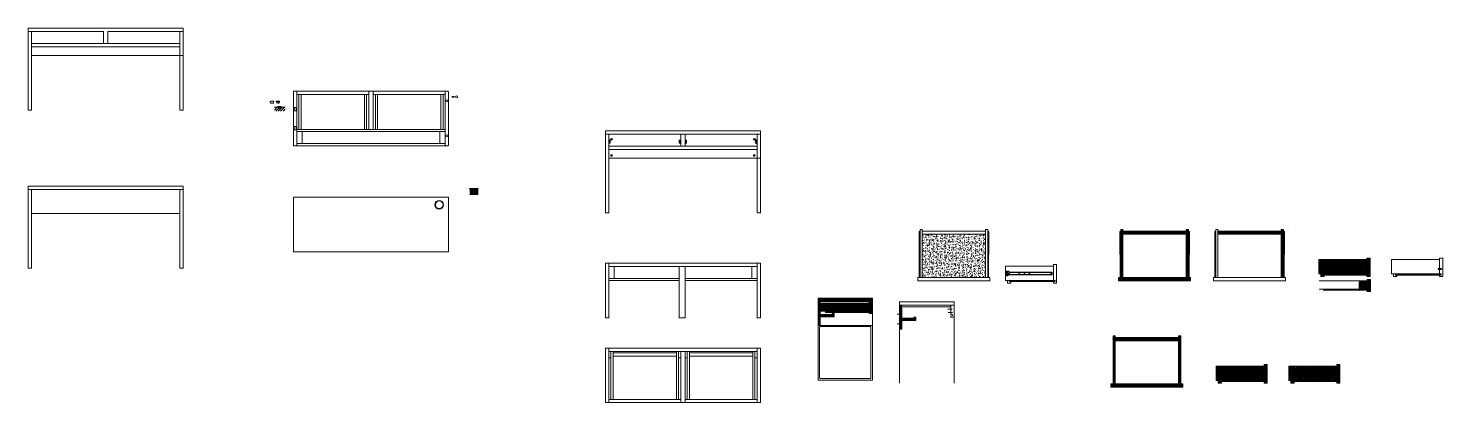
# Model space of a CAD drawing. Header units: millimetres. Extents: x -1085 to 10527, y 119 to 3003.
# Drawn here: x 9231 to 10527, y 2590 to 2933 of the extents above; entities that cross this region are included whole.
import ezdxf

# ---------------------------------------------------------------- set-up
doc = ezdxf.new("R2010")
doc.units = ezdxf.units.MM
doc.linetypes.add('CONTINUA', pattern=[0])
doc.linetypes.add('TRATTOPUNTO', pattern=[25.4, 12.7, -6.35, 0, -6.35])
for name, color, linetype, lineweight in [('A-FURN', 2, 'Continuous', 18), ('A-LINE-GRPH', 15, 'Continuous', 13), ('A-PRSP-1', 7, 'Continuous', 40), ('A-SECT A-MCUT', 4, 'Continuous', 35), ('linee', 250, 'Continuous', 15), ('LINEE DI SEZIONE', 4, 'Continuous', 15)]:
    doc.layers.add(name, color=color, linetype=linetype, lineweight=lineweight)
doc.layers.add('DETTAGLI', color=5, linetype='CONTINUA')
doc.layers.add('viti sottili', color=4, linetype='Continuous')
pattern_1 = [(45, (6996.5599, 1788.8201), (-0.6735192, 0.6735192), [])]
pattern_2 = [(225, (100.26525, 0), (0.67351921, -0.67351921), [])]
pattern_3 = [(45, (6902.4398, 1691.2963), (-0.6735192, 0.6735192), [])]

msp = doc.modelspace()

# ---------------------------------------------------------------- hatches: boundary and pattern name
at = {"layer": 'A-FURN'}
h = msp.add_hatch(dxfattribs=at)
h.set_pattern_fill('ANSI31', color=256, scale=0.5)
h.set_pattern_definition([(45, (6697.06, 1477.4374), (-1.122532, 1.122532), [])])
h.paths.add_polyline_path([(9459.9, 2860.9), (9456.4, 2860.9), (9456.4, 2857.2), (9466.2, 2857.2), (9466.2, 2860.9), (9462.1, 2860.9), (9462.1, 2859.7), (9462.1, 2859.4), (9461.6, 2859.4), (9461.6, 2860.9), (9460.4, 2860.9), (9460.4, 2859.7), (9460.4, 2859.4), (9459.9, 2859.4)])
at = {"layer": 'A-SECT A-MCUT', "transparency": 33554687}
h = msp.add_hatch(dxfattribs=at)
h.set_pattern_fill('ANSI31', color=256, scale=0.3)
h.paths.add_polyline_path([(10375.1, 2746.6), (10379.2, 2746.6), (10379.2, 2747.5), (10321.1, 2747.5), (10321.1, 2746), (10321.1, 2744.5), (10379.2, 2744.5), (10379.2, 2745.9), (10375.1, 2745.9)])
at = {"layer": 'LINEE DI SEZIONE', "transparency": 33554687}
h = msp.add_hatch(dxfattribs=at)
h.set_pattern_fill('ANSI31', color=256, scale=0.3)
h.set_pattern_definition(pattern_1)
h.paths.add_polyline_path([(10292.1, 2747.5), (10234.1, 2747.5), (10234.1, 2744.5), (10292.1, 2744.5)])
h.paths.add_polyline_path([(10234.1, 2747.5), (10234.1, 2749), (10232.1, 2749), (10232.1, 2746.2), (10234.1, 2746.3)])
h.paths.add_polyline_path([(10234.1, 2746.3), (10232.1, 2746.2), (10232.1, 2705), (10234.1, 2705)])
h.paths.add_polyline_path([(10294.1, 2749), (10292.1, 2749), (10292.1, 2746.3), (10294.1, 2746.3)])
h.paths.add_polyline_path([(10294.1, 2746.3), (10292.1, 2746.3), (10292.1, 2744.5), (10292.1, 2705), (10294.1, 2705)])
h.paths.add_polyline_path([(10296.1, 2705), (10230.1, 2705), (10230.1, 2702), (10296.1, 2702)])
at = {"layer": 'LINEE DI SEZIONE'}
h = msp.add_hatch(dxfattribs=at)
h.set_pattern_fill('ANSI31', color=256, scale=0.3)
h.paths.add_polyline_path([(10379.2, 2746.6), (10381.2, 2746.7), (10381.2, 2749), (10379.2, 2749)])
h.paths.add_polyline_path([(10381.2, 2745.9), (10379.2, 2745.9), (10379.2, 2705), (10381.2, 2705)])
at = {"layer": 'LINEE DI SEZIONE', "transparency": 33554579}
h = msp.add_hatch(dxfattribs=at)
h.set_pattern_fill('AR-CONC', color=256, scale=0.027)
h.set_pattern_definition([(50, (6996.56, 1788.82), (4.918986, -0.4303553), [0.51435, -5.65785]), (355, (6996.56, 1788.82), (-0.951572, 5.158535), [0.41148, -4.526296]), (100.45144, (6996.97, 1788.784), (3.967414, 4.728179), [0.43713, -4.8084366]), (46.1842, (6996.56, 1790.1917), (7.319134, -1.135143), [0.771525, -8.486775]), (96.63556, (6997.17, 1790.097), (6.409912, 6.680505), [0.655696, -7.212661]), (351.18415, (6996.56, 1790.192), (6.409912, 6.680505), [0.617219, -6.789413]), (21, (6997.2457, 1789.8488), (4.0935886, -2.7611604), [0.51435, -5.65785]), (326, (6997.2457, 1789.849), (1.668655, 4.973075), [0.41148, -4.52628]), (71.45144, (6997.587, 1789.6187), (5.762243, 2.211915), [0.43713, -4.808428]), (37.5, (6996.5599, 1788.82), (0.0833923, 2.28298605), [0, -4.471416, 0, -4.59486, 0, -4.543425]), (7.5, (6996.56, 1788.82), (1.8041309, 2.7048755), [0, -2.619756, 0, -4.368546, 0, -1.731645]), (327.5, (6995.0306, 1788.82), (3.6609461, -0.1546761), [0, -1.7145, 0, -5.34924, 0, -7.09803]), (317.5, (6994.3448, 1788.82), (3.999488, 0.6865153), [0, -2.22885, 0, -3.552444, 0, -5.04063])])
h.paths.add_polyline_path([(10050.1, 2744.5), (10050.1, 2705), (10108.2, 2705), (10108.2, 2744.5)])
at = {"layer": 'LINEE DI SEZIONE', "transparency": 33554687}
h = msp.add_hatch(dxfattribs=at)
h.set_pattern_fill('ANSI31', color=256, scale=0.3)
h.set_pattern_definition(pattern_1)
h.paths.add_polyline_path([(10457.5, 2721.3), (10413.5, 2721.3), (10413.5, 2708.2), (10457.5, 2708.2)])
h.paths.add_polyline_path([(10460.5, 2722.7), (10457.5, 2722.7), (10457.5, 2708.2), (10459, 2708.2), (10459, 2707.2), (10457.5, 2707.2), (10457.5, 2705.7), (10460.5, 2705.7)])
h.paths.add_polyline_path([(10418.5, 2707.2), (10417.4, 2707.2), (10417.4, 2708.2), (10415.5, 2708.2), (10415.5, 2705.7), (10418.5, 2705.7)])
h = msp.add_hatch(dxfattribs=at)
h.set_pattern_fill('ANSI31', color=256, scale=0.1, angle=90)
h.set_pattern_definition([(135, (6996.5599, 1788.82005), (-0.224506403, -0.224506403), [])])
h.paths.add_polyline_path([(10459, 2708.2), (10457.5, 2708.2), (10417.4, 2708.2), (10417.4, 2707.2), (10459, 2707.2)])
at = {"layer": 'LINEE DI SEZIONE'}
h = msp.add_hatch(dxfattribs=at)
h.set_pattern_fill('ANSI31', color=256, scale=0.3)
h.set_pattern_definition([(45, (47.316, 0), (-0.67351921, 0.67351921), [])])
h.paths.add_polyline_path([(10457.9, 2699.1), (10459.1, 2699.1), (10459.1, 2700), (10457.9, 2700), (10457.9, 2703.2), (10460.9, 2703.2), (10460.9, 2692.2), (10457.9, 2692.2), (10457.9, 2693.3), (10459.4, 2693.3), (10459.4, 2694.3), (10457.9, 2694.3), (10457.9, 2695.8), (10459.4, 2695.8), (10459.4, 2696.8), (10457.9, 2696.8)])
h.paths.add_polyline_path([(10450.7, 2701.8), (10457.9, 2701.8), (10457.9, 2700), (10455.4, 2700, 2.989703), (10455.5, 2699.1), (10457.9, 2699.1), (10457.9, 2696.8), (10456.3, 2696.8), (10456.3, 2695.8), (10457.9, 2695.8), (10457.9, 2694.3), (10450.7, 2694.3)])
at = {"layer": 'LINEE DI SEZIONE', "transparency": 33554687}
h = msp.add_hatch(dxfattribs=at)
h.set_pattern_fill('ANSI31', color=256, scale=0.1, angle=90)
h.set_pattern_definition([(135, (7063.15134, 1788.82005), (-0.224506403, -0.224506403), [])])
h.paths.add_polyline_path([(10525.6, 2708.2), (10524.1, 2708.2), (10484, 2708.2), (10484, 2707.2), (10525.6, 2707.2)])
at = {"layer": 'LINEE DI SEZIONE'}
h = msp.add_hatch(dxfattribs=at)
h.set_pattern_fill('ANSI31', color=256, scale=0.3, angle=180)
h.set_pattern_definition([(225, (-44.3851, 0), (0.67351921, -0.67351921), [])])
h.paths.add_polyline_path([(9956.6, 2674), (9956.6, 2681.5), (10001.6, 2681.5), (10001.6, 2674)])
h.paths.add_polyline_path([(10004.6, 2671.9), (10001.6, 2671.9), (10001.6, 2673), (10003.1, 2673), (10003.1, 2674), (10001.6, 2674), (10001.6, 2682.9), (10004.6, 2682.9)])
h.paths.add_polyline_path([(9956.6, 2668.9), (9956.6, 2670.9), (9967.5, 2670.9), (9967.5, 2668.9)])
h.paths.add_polyline_path([(9956.6, 2660.9), (9954.6, 2660.9), (9954.6, 2682.9), (9956.6, 2682.9)])
h.paths.add_polyline_path([(10004.6, 2685.9), (10004.6, 2682.9), (9954.6, 2682.9), (9954.6, 2685.9)])
h = msp.add_hatch(dxfattribs=at)
h.set_pattern_fill('ANSI31', color=256, scale=0.1, angle=90)
h.set_pattern_definition([(135, (47.31604, 0), (-0.224506403, -0.224506403), [])])
h.paths.add_polyline_path([(10459.4, 2693.3), (10459.4, 2694.3), (10457.9, 2694.3), (10450.7, 2694.3), (10450.7, 2693.3)])
h = msp.add_hatch(dxfattribs=at)
h.set_pattern_fill('ANSI31', color=256, scale=0.1, angle=90)
h.set_pattern_definition([(135, (-44.38506, 0), (-0.224506403, -0.224506403), [])])
h.paths.add_polyline_path([(9961.4, 2674), (9961.4, 2673), (10003.1, 2673), (10003.1, 2674), (10001.6, 2674)])
h = msp.add_hatch(dxfattribs=at)
h.set_pattern_fill('ANSI31', color=256, scale=0.3)
h.set_pattern_definition([(45, (-44.3851, 0), (-0.67351921, 0.67351921), [])])
h.paths.add_polyline_path([(9969.5, 2671.9), (9967.5, 2671.9), (9967.5, 2668.9), (9969.5, 2668.9)])
h = msp.add_hatch(dxfattribs=at)
h.set_pattern_fill('ANSI31', color=256, scale=0.3, angle=180)
h.set_pattern_definition(pattern_2)
h.paths.add_polyline_path([(10031.4, 2679.6), (10029.4, 2679.6), (10029.4, 2657.6), (10031.4, 2657.6), (10031.4, 2666.1), (10029.8, 2666.1), (10029.8, 2667.1), (10031.4, 2667.1)])
h = msp.add_hatch(dxfattribs=at)
h.set_pattern_fill('ANSI31', color=256, scale=0.3, angle=180)
h.set_pattern_definition(pattern_2)
h.paths.add_polyline_path([(10044.3, 2668.6), (10042.3, 2668.6), (10042.3, 2667.1), (10043.8, 2667.1), (10043.8, 2666.1), (10042.3, 2666.1), (10042.3, 2665.6), (10044.3, 2665.6)])
h.paths.add_polyline_path([(10042.3, 2665.6), (10042.3, 2666.1), (10040.7, 2666.1), (10040.7, 2667.1), (10042.3, 2667.1), (10042.3, 2667.6), (10031.4, 2667.6), (10031.4, 2667.1), (10032.9, 2667.1), (10032.9, 2666.1), (10031.4, 2666.1), (10031.4, 2665.6)])
at = {"layer": 'LINEE DI SEZIONE', "transparency": 33554687}
h = msp.add_hatch(dxfattribs=at)
h.set_pattern_fill('ANSI31', color=256, scale=0.3)
h.set_pattern_definition(pattern_3)
h.paths.add_polyline_path([(10227, 2648.5), (10225.8, 2648.5), (10225, 2648.5), (10225, 2607.5), (10227, 2607.5)])
h.paths.add_polyline_path([(10285, 2647), (10285, 2648.5), (10283.3, 2648.5), (10283.3, 2649), (10285, 2649), (10285, 2650), (10227, 2650), (10227, 2649), (10228.8, 2649), (10228.8, 2648.5), (10227, 2648.5), (10227, 2647)])
h.paths.add_polyline_path([(10225, 2649), (10225.8, 2649), (10227, 2649), (10227, 2651.5), (10225, 2651.5)])
h.paths.add_polyline_path([(10285, 2649), (10286.3, 2649), (10287, 2649), (10287, 2651.5), (10285, 2651.5)])
h.paths.add_polyline_path([(10285, 2607.5), (10287, 2607.5), (10287, 2648.5), (10286.3, 2648.5), (10285, 2648.5)])
h.paths.add_polyline_path([(10289, 2604.5), (10289, 2607.5), (10223, 2607.5), (10223, 2604.5)])
h = msp.add_hatch(dxfattribs=at)
h.set_pattern_fill('ANSI31', color=256, scale=0.3)
h.set_pattern_definition(pattern_3)
h.paths.add_polyline_path([(10363.4, 2623.8), (10319.4, 2623.8), (10319.4, 2610.7), (10363.4, 2610.7)])
h.paths.add_polyline_path([(10366.4, 2625.2), (10363.4, 2625.2), (10363.4, 2610.7), (10364.9, 2610.7), (10364.9, 2609.7), (10363.4, 2609.7), (10363.4, 2608.2), (10366.4, 2608.2)])
h.paths.add_polyline_path([(10324.4, 2609.7), (10323.3, 2609.7), (10323.3, 2610.7), (10321.4, 2610.7), (10321.4, 2608.2), (10324.4, 2608.2)])
h = msp.add_hatch(dxfattribs=at)
h.set_pattern_fill('ANSI31', color=256, scale=0.3, angle=3)
h.set_pattern_definition([(48, (6902.4398, 1691.2963), (-0.70784545, 0.6373469), [])])
h.paths.add_polyline_path([(10430, 2623.8), (10386, 2623.8), (10386, 2610.7), (10430, 2610.7), (10430, 2614.8), (10429.1, 2614.8), (10429.1, 2614.8), (10429, 2614.9, -0.250765), (10429, 2615), (10429, 2615.5, -0.250765), (10429, 2615.6), (10429.1, 2615.6), (10430, 2615.6), (10430, 2619.6), (10427.9, 2619.6, -0.251886), (10427.3, 2619.3, -0.74706), (10427, 2620.6), (10427, 2620.6, 0.147415), (10426.9, 2619.8, 0.082305), (10427.2, 2619.7), (10427.2, 2620.3), (10427.4, 2620.3), (10427.4, 2620.2), (10427.8, 2620.2, 0.073312), (10427.7, 2620.6), (10427.7, 2620.6, -0.121943), (10427.9, 2620.3), (10430, 2620.3)])
h.paths.add_polyline_path([(10391, 2609.7), (10389.9, 2609.7), (10389.9, 2610.7), (10388, 2610.7), (10388, 2608.2), (10391, 2608.2)])
h.paths.add_polyline_path([(10433, 2625.2), (10430, 2625.2), (10430, 2620.2), (10431.1, 2620.2, -0.414214), (10431.2, 2620.1), (10431.2, 2619.8, -0.414214), (10431.1, 2619.8), (10430, 2619.8), (10430, 2619.6), (10430, 2615.6), (10431.8, 2615.6), (10432, 2615.6, -0.250765), (10432, 2615.5), (10432, 2615, -0.250765), (10432, 2614.9), (10431.8, 2614.8), (10430, 2614.8), (10430, 2610.7), (10431.5, 2610.7), (10431.5, 2609.7), (10430, 2609.7), (10430, 2608.2), (10433, 2608.2)])
h = msp.add_hatch(dxfattribs=at)
h.set_pattern_fill('ANSI31', color=256, scale=0.1, angle=90)
h.set_pattern_definition([(135, (6902.4398, 1691.2963), (-0.224506403, -0.224506403), [])])
h.paths.add_polyline_path([(10323.3, 2610.7), (10323.3, 2609.7), (10364.9, 2609.7), (10364.9, 2610.7), (10363.4, 2610.7)])
h = msp.add_hatch(dxfattribs=at)
h.set_pattern_fill('ANSI31', color=256, scale=0.1, angle=90)
h.set_pattern_definition([(135, (6969.03124, 1691.2963), (-0.224506403, -0.224506403), [])])
h.paths.add_polyline_path([(10364.9, 2609.7), (10364.9, 2610.7), (10363.4, 2610.7), (10323.3, 2610.7), (10323.3, 2609.7)])

# ---------------------------------------------------------------- linework, layer by layer
at = {"layer": 'A-FURN'}
for p, q in [((9230.8, 2858.2), (9230.8, 2933.2)), ((9230.8, 2933.2), (9372.8, 2933.2)), ((9230.8, 2930.2), (9299.8, 2930.2)), ((9233.8, 2913.2), (9233.8, 2930.2)), ((9299.8, 2930.2), (9299.8, 2919.2)), ((9303.8, 2930.2), (9372.8, 2930.2)), ((9303.8, 2930.2), (9303.8, 2919.2)), ((9369.8, 2913.2), (9369.8, 2930.2)), ((9372.8, 2933.2), (9372.8, 2858.2)), ((9233.8, 2919.2), (9369.8, 2919.2)), ((9233.8, 2916.2), (9369.8, 2916.2)), ((9233.8, 2913.2), (9233.8, 2858.2)), ((9233.8, 2908.2), (9369.8, 2908.2)), ((9369.8, 2913.2), (9369.8, 2858.2)), ((9369.8, 2908.2), (9372.8, 2908.2)), ((9458.5, 2864.7), (9458.5, 2865.8)), ((9459, 2864.7), (9459, 2865.8)), ((9460.1, 2865.8), (9460.1, 2864.7)), ((9460.6, 2864.7), (9460.6, 2865.8)), ((9473.9, 2875.6), (9613.4, 2875.6)), ((9473.9, 2825.6), (9473.9, 2875.6)), ((9476.9, 2875.6), (9476.9, 2825.6)), ((9476.9, 2872.6), (9542.9, 2872.6)), ((9478.9, 2872.6), (9478.9, 2840.6)), ((9480.9, 2840.6), (9480.9, 2872.6)), ((9538.9, 2840.6), (9538.9, 2872.6)), ((9540.9, 2872.6), (9540.9, 2840.6)), ((9542.9, 2840.6), (9542.9, 2875.6)), ((9546.9, 2840.6), (9546.9, 2875.6)), ((9546.9, 2872.6), (9612.9, 2872.6)), ((9548.9, 2872.6), (9548.9, 2840.6)), ((9550.9, 2840.6), (9550.9, 2872.6)), ((9608.9, 2840.6), (9608.9, 2872.6)), ((9610.9, 2872.6), (9610.9, 2840.6)), ((9612.9, 2875.1), (9612.9, 2826.1)), ((9613.4, 2875.6), (9615.4, 2875.6)), ((9615.9, 2875.1), (9615.9, 2826.1)), ((9230.8, 2858.2), (9233.8, 2858.2)), ((9369.8, 2858.2), (9372.8, 2858.2)), ((9456.4, 2860.9), (9459.9, 2860.9)), ((9458.6, 2864.6), (9458.9, 2864.6)), ((9459.9, 2860.9), (9459.9, 2859.4)), ((9459.9, 2859.7), (9459.9, 2860.9)), ((9459.9, 2859.4), (9460.4, 2859.4)), ((9460, 2859.6), (9460.3, 2859.6)), ((9460.2, 2864.6), (9460.5, 2864.6)), ((9460.4, 2860.9), (9461.6, 2860.9)), ((9460.4, 2859.4), (9460.4, 2860.9)), ((9460.4, 2859.7), (9460.4, 2860.9)), ((9461.6, 2860.9), (9461.6, 2859.4)), ((9461.6, 2860.9), (9461.6, 2859.7)), ((9461.6, 2859.4), (9462.1, 2859.4)), ((9461.7, 2859.6), (9462, 2859.6)), ((9462.1, 2860.9), (9466.2, 2860.9)), ((9462.1, 2859.4), (9462.1, 2860.9)), ((9462.1, 2859.7), (9462.1, 2860.9)), ((9612.9, 2840.6), (9476.9, 2840.6)), ((9759.8, 2764.2), (9759.8, 2839.2)), ((9759.8, 2839.2), (9901.8, 2839.2)), ((9901.8, 2839.2), (9901.8, 2764.2)), ((9476.9, 2838.6), (9612.9, 2838.6)), ((9476.9, 2827.6), (9612.9, 2827.6)), ((9481.9, 2827.6), (9481.9, 2838.6)), ((9607.9, 2838.6), (9481.9, 2838.6)), ((9607.9, 2827.6), (9607.9, 2838.6)), ((9759.8, 2836.2), (9901.8, 2836.2)), ((9762.8, 2836.2), (9762.8, 2764.2)), ((9762.8, 2831.1), (9763, 2831.1)), ((9763, 2827.8), (9762.8, 2827.8)), ((9763, 2827.8), (9763, 2831.1)), ((9763, 2827.9), (9763.3, 2827.9)), ((9763.3, 2827.8), (9763, 2827.8)), ((9763.3, 2827.9), (9763.3, 2827.8)), ((9828.6, 2827.9), (9828.3, 2827.9)), ((9828.3, 2827.9), (9828.3, 2827.7)), ((9828.3, 2827.7), (9828.6, 2827.7)), ((9828.6, 2827.7), (9828.6, 2831.1)), ((9828.8, 2831.1), (9828.6, 2831.1)), ((9828.6, 2827.7), (9828.8, 2827.7)), ((9828.8, 2825.3), (9828.8, 2836.2)), ((9832.8, 2836.2), (9832.8, 2825.3)), ((9832.8, 2831.1), (9833, 2831.1)), ((9833, 2827.7), (9832.8, 2827.7)), ((9833, 2827.7), (9833, 2831.1)), ((9833, 2827.9), (9833.3, 2827.9)), ((9833.3, 2827.7), (9833, 2827.7)), ((9833.3, 2827.9), (9833.3, 2827.7)), ((9898.6, 2827.9), (9898.3, 2827.9)), ((9898.3, 2827.9), (9898.3, 2827.8)), ((9898.3, 2827.8), (9898.6, 2827.8)), ((9898.6, 2827.8), (9898.6, 2831.1)), ((9898.8, 2831.1), (9898.6, 2831.1)), ((9898.6, 2827.8), (9898.8, 2827.8)), ((9898.8, 2811.2), (9898.8, 2836.2)), ((9613.4, 2825.6), (9473.9, 2825.6)), ((9613.4, 2825.6), (9615.4, 2825.6)), ((9898.8, 2825.3), (9762.8, 2825.3)), ((9898.8, 2822.2), (9762.8, 2822.2)), ((9762.8, 2814.2), (9898.8, 2814.2)), ((9898.8, 2814.2), (9901.8, 2814.2)), ((9898.8, 2811.2), (9898.8, 2764.2)), ((9230.8, 2713.6), (9230.8, 2788.6)), ((9230.8, 2788.6), (9372.8, 2788.6)), ((9372.8, 2788.6), (9372.8, 2713.6)), ((9230.8, 2785.6), (9372.8, 2785.6)), ((9233.8, 2785.6), (9233.8, 2767.6)), ((9369.8, 2785.6), (9369.8, 2767.6)), ((9473.9, 2778.4), (9615.9, 2778.4)), ((9473.9, 2728.4), (9473.9, 2778.4)), ((9615.9, 2778.4), (9615.9, 2728.4)), ((9643.2, 2786.4), (9635.2, 2786.4)), ((9635.2, 2786.1), (9635.2, 2786.4)), ((9635.2, 2786.1), (9635.7, 2786.1)), ((9635.7, 2786.1), (9642.7, 2786.1)), ((9635.7, 2785.4), (9642.7, 2785.4)), ((9635.7, 2784.6), (9642.7, 2784.6)), ((9635.7, 2783.8), (9642.7, 2783.8)), ((9635.7, 2783), (9642.7, 2783)), ((9635.7, 2782.2), (9642.7, 2782.2)), ((9635.7, 2781.4), (9642.7, 2781.4)), ((9642.7, 2786.1), (9643.2, 2786.1)), ((9643.2, 2786.1), (9643.2, 2786.4)), ((9233.8, 2713.6), (9233.8, 2767.6)), ((9233.8, 2763.6), (9369.8, 2763.6)), ((9369.8, 2713.6), (9369.8, 2767.6)), ((9759.8, 2764.2), (9762.8, 2764.2)), ((9898.8, 2764.2), (9901.8, 2764.2)), ((10048.1, 2705), (10048.1, 2749)), ((10048.1, 2749), (10050.1, 2749)), ((10050.1, 2749), (10050.1, 2705)), ((10108.2, 2749), (10108.2, 2705)), ((10108.2, 2749), (10110.2, 2749)), ((10110.2, 2705), (10110.2, 2749)), ((10232.1, 2705), (10232.1, 2749)), ((10232.1, 2749), (10234.1, 2749)), ((10234.1, 2749), (10234.1, 2705)), ((10292.1, 2749), (10292.1, 2705)), ((10292.1, 2749), (10294.1, 2749)), ((10294.1, 2705), (10294.1, 2749)), ((10319.1, 2705), (10319.1, 2749)), ((10319.1, 2749), (10321.1, 2749)), ((10321.1, 2749), (10321.1, 2746)), ((10379.2, 2749), (10379.2, 2746.6)), ((10379.2, 2749), (10381.2, 2749)), ((10381.2, 2705), (10381.2, 2749)), ((10047.4, 2705), (10047.2, 2747)), ((10047.2, 2747), (10048.1, 2747)), ((10050.1, 2747.5), (10108.2, 2747.5)), ((10050.1, 2744.5), (10108.2, 2744.5)), ((10111.1, 2747), (10110.2, 2747)), ((10110.9, 2705), (10111.1, 2747)), ((10231.4, 2705), (10231.2, 2747)), ((10231.2, 2747), (10232.1, 2747)), ((10234.1, 2747.5), (10292.1, 2747.5)), ((10234.1, 2744.5), (10292.1, 2744.5)), ((10295, 2747), (10294.1, 2747)), ((10294.9, 2705), (10295, 2747)), ((10318.4, 2705), (10318.2, 2747)), ((10318.2, 2747), (10319.1, 2747)), ((10321.1, 2747.5), (10379.2, 2747.5)), ((10321.1, 2746), (10321.1, 2705)), ((10321.1, 2744.5), (10379.2, 2744.5)), ((10381.2, 2746.7), (10375.1, 2746.6)), ((10375.1, 2746.6), (10375.1, 2745.9)), ((10381.2, 2745.9), (10375.1, 2745.9)), ((10379.2, 2745.9), (10379.2, 2705)), ((10382, 2747), (10381.2, 2747)), ((10381.9, 2705), (10382, 2747)), ((9615.9, 2728.4), (9473.9, 2728.4)), ((10457.5, 2708.2), (10457.5, 2722.7)), ((10460.5, 2722.7), (10457.5, 2722.7)), ((10460.5, 2705.7), (10460.5, 2722.7)), ((10524.1, 2713.2), (10524.1, 2722.7)), ((10527.1, 2722.7), (10524.1, 2722.7)), ((10527.1, 2705.7), (10527.1, 2722.7)), ((9230.8, 2713.6), (9233.8, 2713.6)), ((9372.8, 2713.6), (9369.8, 2713.6)), ((9759.8, 2718.1), (9901.8, 2718.1)), ((9759.8, 2668.1), (9759.8, 2718.1)), ((9762.8, 2718.1), (9762.8, 2668.1)), ((9762.8, 2715.1), (9898.8, 2715.1)), ((9767.8, 2704.1), (9767.8, 2715.1)), ((9827.4, 2715.1), (9827.4, 2668.1)), ((9832.8, 2715.1), (9832.8, 2668.1)), ((9893.8, 2704.1), (9893.8, 2715.1)), ((9898.8, 2718.1), (9898.8, 2668.1)), ((9901.8, 2718.1), (9901.8, 2668.1)), ((10170.3, 2715.4), (10126.3, 2715.4)), ((10126.3, 2715.4), (10126.3, 2702.3)), ((10127.3, 2706.9), (10127.3, 2710.3)), ((10127.6, 2710.6), (10129.1, 2710.6)), ((10129.2, 2710.6), (10129.1, 2710.6)), ((10130.5, 2709.6), (10129.3, 2710.5)), ((10129.4, 2710.5), (10130.5, 2709.7)), ((10168.5, 2709.7), (10130.7, 2709.7)), ((10168.5, 2709.5), (10130.7, 2709.5)), ((10168.6, 2709.6), (10168.5, 2709.7)), ((10169.2, 2707.4), (10169.2, 2709.7)), ((10170.3, 2702.3), (10170.3, 2716.8)), ((10173.3, 2716.8), (10170.3, 2716.8)), ((10173.3, 2699.8), (10173.3, 2716.8)), ((10457.5, 2721.3), (10413.5, 2721.3)), ((10413.5, 2721.3), (10413.5, 2708.2)), ((10524.1, 2721.3), (10480.1, 2721.3)), ((10480.1, 2721.3), (10480.1, 2708.2)), ((10523.2, 2713.2), (10523.2, 2712.4)), ((10523.3, 2713.1), (10525.9, 2713.1)), ((10523.3, 2713), (10525.9, 2713)), ((10523.3, 2712.9), (10525.9, 2712.9)), ((10523.3, 2712.8), (10525.9, 2712.8)), ((10523.3, 2712.7), (10525.9, 2712.7)), ((10523.3, 2712.6), (10525.9, 2712.6)), ((10523.3, 2712.5), (10525.9, 2712.5)), ((10524.1, 2708.2), (10524.1, 2712.4)), ((10525.9, 2712.4), (10525.9, 2713.2)), ((9762.8, 2704.1), (9827.4, 2704.1)), ((9762.8, 2702.1), (9827.4, 2702.1)), ((9832.8, 2704.1), (9898.8, 2704.1)), ((9832.8, 2702.1), (9898.8, 2702.1)), ((10046.2, 2705), (10112.2, 2705)), ((10046.2, 2705), (10046.2, 2702)), ((10046.2, 2702), (10112.2, 2702)), ((10112.2, 2705), (10112.2, 2702)), ((10170.3, 2702.3), (10126.3, 2702.3)), ((10127.6, 2706.6), (10128.4, 2706.6)), ((10128.3, 2699.8), (10128.3, 2702.3)), ((10128.3, 2699.8), (10131.3, 2699.8)), ((10129.3, 2707.4), (10128.6, 2706.7)), ((10128.6, 2706.7), (10129.3, 2707.3)), ((10168.4, 2707.6), (10129.5, 2707.6)), ((10129.5, 2707.4), (10168.5, 2707.4)), ((10130.1, 2701.3), (10130.1, 2702.3)), ((10130.1, 2701.3), (10171.8, 2701.3)), ((10131.3, 2699.8), (10131.3, 2701.3)), ((10168.6, 2707.5), (10168.5, 2707.4)), ((10171.8, 2702.3), (10170.3, 2702.3)), ((10170.3, 2699.8), (10170.3, 2701.3)), ((10173.3, 2699.8), (10170.3, 2699.8)), ((10171.8, 2701.3), (10171.8, 2702.3)), ((10230.1, 2705), (10296.1, 2705)), ((10230.1, 2705), (10230.1, 2702)), ((10230.1, 2702), (10296.1, 2702)), ((10296.1, 2705), (10296.1, 2702)), ((10317.1, 2705), (10383.1, 2705)), ((10317.1, 2705), (10317.1, 2702)), ((10317.1, 2702), (10383.1, 2702)), ((10383.1, 2705), (10383.1, 2702)), ((10457.5, 2708.2), (10413.5, 2708.2)), ((10457.9, 2701.8), (10413.9, 2701.8)), ((10415.5, 2705.7), (10415.5, 2708.2)), ((10415.5, 2705.7), (10418.5, 2705.7)), ((10417.4, 2707.2), (10417.4, 2708.2)), ((10417.4, 2707.2), (10459, 2707.2)), ((10418.5, 2705.7), (10418.5, 2707.2)), ((10455.4, 2700), (10459.1, 2700)), ((10455.5, 2699.1), (10459.1, 2699.1)), ((10459.4, 2696.8), (10456.3, 2696.8)), ((10456.3, 2696.8), (10456.3, 2695.8)), ((10459, 2708.2), (10457.5, 2708.2)), ((10457.5, 2705.7), (10457.5, 2707.2)), ((10460.5, 2705.7), (10457.5, 2705.7)), ((10457.9, 2703.2), (10460.9, 2703.2)), ((10457.9, 2700), (10457.9, 2703.2)), ((10457.9, 2699.2), (10457.9, 2699.9)), ((10457.9, 2696.8), (10457.9, 2699.1)), ((10459, 2707.2), (10459, 2708.2)), ((10459.1, 2700), (10459.1, 2699.1)), ((10459.4, 2695.8), (10459.4, 2696.8)), ((10460.9, 2692.2), (10460.9, 2703.2)), ((10524.1, 2708.2), (10480.1, 2708.2)), ((10482.1, 2705.7), (10482.1, 2708.2)), ((10482.1, 2705.7), (10485.1, 2705.7)), ((10484, 2707.2), (10484, 2708.2)), ((10484, 2707.2), (10525.6, 2707.2)), ((10485.1, 2705.7), (10485.1, 2707.2)), ((10525.6, 2708.2), (10524.1, 2708.2)), ((10524.1, 2705.7), (10524.1, 2707.2)), ((10527.1, 2705.7), (10524.1, 2705.7)), ((10525.6, 2707.2), (10525.6, 2708.2)), ((9762.8, 2695.1), (9762.8, 2693.1)), ((10004.6, 2685.9), (9954.6, 2685.9)), ((9954.6, 2685.9), (9954.6, 2611.4)), ((10004.6, 2611.4), (10004.6, 2685.9)), ((10457.9, 2694.3), (10413.9, 2694.3)), ((10417.7, 2693.3), (10459.4, 2693.3)), ((10456.3, 2695.8), (10459.4, 2695.8)), ((10457.9, 2694.3), (10457.9, 2695.8)), ((10459.4, 2694.3), (10457.9, 2694.3)), ((10457.9, 2692.2), (10457.9, 2693.3)), ((10460.9, 2692.2), (10457.9, 2692.2)), ((10459.4, 2693.3), (10459.4, 2694.3)), ((10004.6, 2682.9), (9954.6, 2682.9)), ((9956.6, 2660.9), (9956.6, 2682.9)), ((10001.6, 2681.5), (9956.6, 2681.5)), ((9956.6, 2681.5), (9956.6, 2674)), ((10001.6, 2674), (9956.6, 2674)), ((9967.5, 2670.9), (9956.6, 2670.9)), ((9961.4, 2673), (9961.4, 2674)), ((9961.4, 2673), (10003.1, 2673)), ((9967.5, 2668.9), (9967.5, 2671.9)), ((9969.5, 2671.9), (9967.5, 2671.9)), ((9969.5, 2671.9), (9969.5, 2668.9)), ((10001.6, 2674), (10001.6, 2682.9)), ((10004.6, 2682.9), (10001.6, 2682.9)), ((10003.1, 2674), (10001.6, 2674)), ((10001.6, 2671.9), (10001.6, 2673)), ((10004.6, 2671.9), (10001.6, 2671.9)), ((10003.1, 2673), (10003.1, 2674)), ((10004.6, 2671.9), (10004.6, 2682.9)), ((10079.4, 2682.6), (10029.4, 2682.6)), ((10029.4, 2682.6), (10029.4, 2608.1)), ((10079.4, 2679.6), (10029.4, 2679.6)), ((10031.4, 2667.1), (10031.4, 2679.6)), ((10076.4, 2678.2), (10032.4, 2678.2)), ((10076.4, 2670.7), (10076.4, 2679.6)), ((10079.4, 2679.6), (10076.4, 2679.6)), ((10077.9, 2670.7), (10076.4, 2670.7)), ((10077.9, 2669.7), (10077.9, 2670.7)), ((10079.4, 2608.1), (10079.4, 2682.6)), ((10079.4, 2668.6), (10079.4, 2679.6)), ((9759.8, 2668.1), (9762.8, 2668.1)), ((9827.4, 2668.1), (9832.8, 2668.1)), ((9898.8, 2668.1), (9901.8, 2668.1)), ((9954.6, 2660.9), (9956.6, 2660.9)), ((9956.1, 2612.9), (9956.1, 2659.4)), ((9967.5, 2668.9), (9956.6, 2668.9)), ((9956.6, 2660.9), (10004.6, 2660.9)), ((10002.6, 2659.9), (9956.6, 2659.9)), ((9969.5, 2668.9), (9967.5, 2668.9)), ((10003.1, 2659.4), (10003.1, 2612.9)), ((10032.9, 2667.1), (10029.8, 2667.1)), ((10029.8, 2667.1), (10029.8, 2666.1)), ((10029.8, 2666.1), (10032.9, 2666.1)), ((10042.3, 2667.6), (10031.4, 2667.6)), ((10031.4, 2657.6), (10031.4, 2666.1)), ((10042.3, 2665.6), (10031.4, 2665.6)), ((10032.9, 2666.1), (10032.9, 2667.1)), ((10043.8, 2667.1), (10040.7, 2667.1)), ((10040.7, 2667.1), (10040.7, 2666.1)), ((10040.7, 2666.1), (10043.8, 2666.1)), ((10044.3, 2668.6), (10042.3, 2668.6)), ((10042.3, 2667.1), (10042.3, 2668.6)), ((10042.3, 2665.6), (10042.3, 2666.1)), ((10044.3, 2665.6), (10042.3, 2665.6)), ((10043.8, 2666.1), (10043.8, 2667.1)), ((10044.3, 2668.6), (10044.3, 2665.6)), ((10076.4, 2668.6), (10076.4, 2669.7)), ((10079.4, 2668.6), (10076.4, 2668.6)), ((10225, 2607.5), (10225, 2651.5)), ((10225, 2651.5), (10227, 2651.5)), ((10225.9, 2649), (10225.9, 2648.5)), ((10226.1, 2649), (10226.1, 2648.5)), ((10226.3, 2649), (10226.3, 2648.5)), ((10226.5, 2649), (10226.5, 2648.5)), ((10226.7, 2649), (10226.7, 2648.5)), ((10226.9, 2649), (10226.9, 2648.5)), ((10227, 2651.5), (10227, 2649)), ((10227, 2650), (10285, 2650)), ((10227, 2648.5), (10227, 2607.5)), ((10227, 2647), (10285, 2647)), ((10227.1, 2649), (10227.1, 2648.5)), ((10227.3, 2649), (10227.3, 2648.5)), ((10227.5, 2649), (10227.5, 2648.5)), ((10227.7, 2649), (10227.7, 2648.5)), ((10227.9, 2649), (10227.9, 2648.5)), ((10228.1, 2649), (10228.1, 2648.5)), ((10228.3, 2649), (10228.3, 2648.5)), ((10228.5, 2649), (10228.5, 2648.5)), ((10228.7, 2649), (10228.7, 2648.5)), ((10283.4, 2649), (10283.3, 2648.5)), ((10283.6, 2649), (10283.5, 2648.5)), ((10283.8, 2649), (10283.7, 2648.5)), ((10284, 2649), (10283.9, 2648.5)), ((10284.2, 2649), (10284.1, 2648.5)), ((10284.4, 2649), (10284.3, 2648.5)), ((10284.6, 2649), (10284.5, 2648.5)), ((10284.8, 2649), (10284.7, 2648.5)), ((10285, 2649), (10284.9, 2648.5)), ((10285, 2651.5), (10285, 2649)), ((10285, 2651.5), (10287, 2651.5)), ((10285, 2648.5), (10285, 2607.5)), ((10285.2, 2649), (10285.1, 2648.5)), ((10285.4, 2649), (10285.3, 2648.5)), ((10285.6, 2649), (10285.5, 2648.5)), ((10285.8, 2649), (10285.7, 2648.5)), ((10286, 2649), (10285.9, 2648.5)), ((10286.2, 2649), (10286.1, 2648.5)), ((10287, 2607.5), (10287, 2651.5)), ((9759.8, 2640.3), (9901.8, 2640.3)), ((9759.8, 2590.3), (9759.8, 2640.3)), ((9762.8, 2640.3), (9762.8, 2590.3)), ((9762.8, 2637.3), (9898.8, 2637.3)), ((9764.8, 2593.3), (9764.8, 2637.3)), ((9766.8, 2637.3), (9766.8, 2593.3)), ((9766.8, 2635.8), (9824.8, 2635.8)), ((9766.8, 2632.8), (9824.8, 2632.8)), ((9824.8, 2637.3), (9824.8, 2593.3)), ((9826.8, 2593.3), (9826.8, 2637.3)), ((9828.8, 2593.3), (9828.8, 2637.3)), ((9832.8, 2593.3), (9832.8, 2637.3)), ((9834.8, 2593.3), (9834.8, 2637.3)), ((9836.8, 2637.3), (9836.8, 2593.3)), ((9836.8, 2635.8), (9894.8, 2635.8)), ((9836.8, 2632.8), (9894.8, 2632.8)), ((9894.8, 2637.3), (9894.8, 2593.3)), ((9896.8, 2593.3), (9896.8, 2637.3)), ((9898.8, 2640.3), (9898.8, 2590.3)), ((9901.8, 2640.3), (9901.8, 2590.3)), ((9764.8, 2631.3), (9762.8, 2631.3)), ((9826.8, 2631.3), (9828.8, 2631.3)), ((9832.8, 2631.3), (9834.8, 2631.3)), ((9896.8, 2631.3), (9898.8, 2631.3)), ((10363.4, 2623.8), (10319.4, 2623.8)), ((10319.4, 2623.8), (10319.4, 2610.7)), ((10363.4, 2610.7), (10363.4, 2625.2)), ((10366.4, 2625.2), (10363.4, 2625.2)), ((10366.4, 2608.2), (10366.4, 2625.2)), ((10430, 2623.8), (10386, 2623.8)), ((10386, 2623.8), (10386, 2610.7)), ((10427.4, 2620.2), (10427.8, 2620.2)), ((10427.7, 2619.8), (10427.4, 2619.8)), ((10427.9, 2619.7), (10430, 2619.7)), ((10428, 2620.3), (10430, 2620.3)), ((10430, 2615.6), (10430, 2625.2)), ((10433, 2625.2), (10430, 2625.2)), ((10430.2, 2620.2), (10430.3, 2619.8)), ((10430.3, 2620.2), (10430.4, 2619.8)), ((10430.5, 2620.2), (10430.6, 2619.8)), ((10430.6, 2620.2), (10430.7, 2619.8)), ((10430.8, 2620.2), (10430.9, 2619.8)), ((10430.9, 2620.2), (10431, 2619.8)), ((10431.1, 2620.2), (10431.2, 2619.9)), ((10433, 2608.2), (10433, 2625.2)), ((10004.1, 2610.9), (9955.1, 2610.9)), ((10002.6, 2612.4), (9956.6, 2612.4)), ((10223, 2607.5), (10289, 2607.5)), ((10223, 2607.5), (10223, 2604.5)), ((10289, 2607.5), (10289, 2604.5)), ((10363.4, 2610.7), (10319.4, 2610.7)), ((10321.4, 2608.2), (10321.4, 2610.7)), ((10321.4, 2608.2), (10324.4, 2608.2)), ((10323.3, 2609.7), (10323.3, 2610.7)), ((10323.3, 2609.7), (10364.9, 2609.7)), ((10324.4, 2608.2), (10324.4, 2609.7)), ((10364.9, 2610.7), (10363.4, 2610.7)), ((10363.4, 2608.2), (10363.4, 2609.7)), ((10366.4, 2608.2), (10363.4, 2608.2)), ((10364.9, 2609.7), (10364.9, 2610.7)), ((10430, 2610.7), (10386, 2610.7)), ((10388, 2608.2), (10388, 2610.7)), ((10388, 2608.2), (10391, 2608.2)), ((10389.9, 2609.7), (10389.9, 2610.7)), ((10389.9, 2609.7), (10431.5, 2609.7)), ((10391, 2608.2), (10391, 2609.7)), ((10429.1, 2615.6), (10429.1, 2614.8)), ((10429.1, 2615.5), (10431.8, 2615.5)), ((10429.1, 2615.4), (10431.8, 2615.4)), ((10429.1, 2615.3), (10431.8, 2615.3)), ((10429.1, 2615.2), (10431.8, 2615.2)), ((10429.1, 2615.1), (10431.8, 2615.1)), ((10429.1, 2615), (10431.8, 2615)), ((10429.1, 2614.9), (10431.8, 2614.9)), ((10430, 2610.7), (10430, 2614.8)), ((10431.5, 2610.7), (10430, 2610.7)), ((10430, 2608.2), (10430, 2609.7)), ((10433, 2608.2), (10430, 2608.2)), ((10431.5, 2609.7), (10431.5, 2610.7)), ((10431.8, 2614.8), (10431.8, 2615.6)), ((9762.8, 2590.3), (9762.8, 2593.3)), ((9762.8, 2593.3), (9828.8, 2593.3)), ((9762.8, 2590.3), (9762.8, 2593.3)), ((9828.8, 2590.3), (9828.8, 2593.3)), ((9832.8, 2593.3), (9898.8, 2593.3)), ((9832.8, 2593.3), (9832.8, 2590.3)), ((9898.8, 2590.3), (9898.8, 2593.3)), ((10223, 2604.5), (10289, 2604.5)), ((9759.8, 2590.3), (9762.8, 2590.3)), ((9762.8, 2590.3), (9828.8, 2590.3)), ((9832.8, 2590.3), (9828.8, 2590.3)), ((9832.8, 2590.3), (9898.8, 2590.3)), ((9898.8, 2590.3), (9901.8, 2590.3))]:
    msp.add_line(p, q, dxfattribs=at)
at = {"layer": 'A-FURN', "linetype": 'TRATTOPUNTO', "ltscale": 0.6}
for p, q in [((10450.7, 2692.7), (10450.7, 2703.7)), ((10027, 2671.3), (10031.4, 2671.3)), ((10027, 2662.4), (10031.4, 2662.4))]:
    msp.add_line(p, q, dxfattribs=at)
at = {"layer": 'A-FURN'}
for points in [[(9455.6, 2865.9), (9455.6, 2865.2, -0.414214), (9455.1, 2864.7), (9453, 2864.7, -0.414214), (9452.5, 2865.2), (9452.5, 2865.9, -0.414214), (9453, 2866.4), (9455.1, 2866.4, -0.414214)], [(9475.1, 2860.6), (9475.8, 2860.6, -0.414214), (9476.3, 2860.1), (9476.3, 2858, -0.414214), (9475.8, 2857.5), (9475.1, 2857.5, -0.414214), (9474.6, 2858), (9474.6, 2860.1, -0.414214)], [(9475, 2843.3), (9475.7, 2843.3, -0.414214), (9476.2, 2842.8), (9476.2, 2840.6, -0.414214), (9475.7, 2840.1), (9475, 2840.1, -0.414214), (9474.5, 2840.6), (9474.5, 2842.8, -0.414214)], [(10526, 2713.2), (10526.1, 2713.1, -0.250765), (10526.1, 2713), (10526.1, 2712.5, -0.250765), (10526.1, 2712.4), (10526, 2712.4, -0.148069), (10525.9, 2712.4), (10523.3, 2712.4, -0.148069), (10523.2, 2712.4), (10523.1, 2712.4, -0.250765), (10523.1, 2712.5), (10523.1, 2713, -0.250765), (10523.1, 2713.1), (10523.2, 2713.2, -0.148069), (10523.3, 2713.2), (10525.9, 2713.2, -0.148069)], [(10431.8, 2615.6), (10432, 2615.6, -0.250765), (10432, 2615.5), (10432, 2615, -0.250765), (10432, 2614.9), (10431.8, 2614.8, -0.148069), (10431.8, 2614.8), (10429.1, 2614.8, -0.148069), (10429.1, 2614.8), (10429, 2614.9, -0.250765), (10429, 2615), (10429, 2615.5, -0.250765), (10429, 2615.6), (10429.1, 2615.6, -0.148069), (10429.1, 2615.6), (10431.8, 2615.6, -0.148069)]]:
    msp.add_lwpolyline(points, format="xyb", close=True, dxfattribs=at)
for points in [[(9461.1, 2866.3), (9461, 2866.4, 0.220407), (9461, 2866.4), (9458.1, 2866.4, 0.232727), (9458, 2866.4), (9458, 2866.3)], [(9462.6, 2861.4), (9462.5, 2861.5, 0.220407), (9462.4, 2861.5), (9459.5, 2861.5, 0.232727), (9459.5, 2861.5), (9459.4, 2861.4)], [(10430, 2619.8), (10431.1, 2619.8, 0.414214), (10431.2, 2619.8), (10431.2, 2620.1, 0.414214), (10431.1, 2620.2), (10430, 2620.2), (10430.1, 2619.8)]]:
    msp.add_lwpolyline(points, format="xyb", dxfattribs=at)
for points in [[(9460.6, 2865.8), (9461.1, 2865.8), (9461.1, 2866.3), (9458, 2866.3), (9458, 2865.8), (9458.5, 2865.8)], [(9459, 2865.8), (9460.1, 2865.8)], [(9462.1, 2860.9), (9462.6, 2860.9), (9462.6, 2861.4), (9459.4, 2861.4), (9459.4, 2860.9), (9459.9, 2860.9)], [(9460.4, 2860.9), (9461.6, 2860.9)], [(9763, 2829.1), (9763.3, 2829.1), (9763.3, 2829.7), (9763, 2829.7)], [(9833, 2829.1), (9833.3, 2829.1), (9833.3, 2829.7), (9833, 2829.7)], [(9635.7, 2786.1), (9635.7, 2781.1), (9642.7, 2781.1), (9642.7, 2786.1)], [(10225, 2649.2), (10224.8, 2649.2), (10224.8, 2648.3), (10225, 2648.3)], [(10287, 2649.2), (10287.2, 2649.2), (10287.2, 2648.3), (10287, 2648.3)], [(10427.8, 2619.9), (10427.8, 2620.2)], [(10427.9, 2620.3), (10430, 2620.3), (10430, 2619.6), (10427.9, 2619.6)], [(10428, 2620), (10430, 2620), (10430, 2620.3)], [(10428, 2619.9), (10430, 2619.9), (10430, 2619.6)]]:
    msp.add_lwpolyline(points, dxfattribs=at)
for points in [[(9619.3, 2870.7), (9621.1, 2870.7), (9621.1, 2870), (9619.3, 2870)], [(9764.1, 2830.9), (9763.3, 2830.9), (9763.3, 2828), (9764.1, 2828)], [(9827.4, 2830.8), (9828.3, 2830.8), (9828.3, 2828), (9827.4, 2828)], [(9828.3, 2829.7), (9828.6, 2829.7), (9828.6, 2829.1), (9828.3, 2829.1)], [(9834.1, 2830.8), (9833.3, 2830.8), (9833.3, 2828), (9834.1, 2828)], [(9897.4, 2830.9), (9898.3, 2830.9), (9898.3, 2828), (9897.4, 2828)], [(9898.3, 2829.7), (9898.6, 2829.7), (9898.6, 2829.1), (9898.3, 2829.1)], [(10225, 2649), (10225.8, 2649), (10225.8, 2648.5), (10225, 2648.5)], [(10225.8, 2649), (10228.8, 2649), (10228.8, 2648.5), (10225.8, 2648.5)], [(10286.3, 2649), (10283.3, 2649), (10283.3, 2648.5), (10286.3, 2648.5)], [(10287, 2649), (10286.3, 2649), (10286.3, 2648.5), (10287, 2648.5)], [(10427.2, 2619.7), (10427.4, 2619.7), (10427.4, 2620.3), (10427.2, 2620.3)]]:
    msp.add_lwpolyline(points, close=True, dxfattribs=at)
for centre, radius in [((9614.4, 2866.7), 0.919), ((9623.4, 2870.5), 0.919), ((9614.5, 2834.6), 0.919), ((9765.4, 2831.5), 0.824), ((9896.2, 2831.5), 0.824), ((9765.4, 2816.7), 0.824), ((9896.2, 2816.7), 0.824), ((9607.4, 2771.6), 4), ((9607.4, 2771.6), 3.5), ((10128.1, 2709.8), 0.383), ((10168.4, 2709), 0.383), ((10128.2, 2707.9), 0.741), ((10128.2, 2707.9), 0.655), ((10128.2, 2707.9), 0.459), ((10128.2, 2707.9), 0.383), ((10129.6, 2708.6), 0.383), ((10139.1, 2708.6), 0.383), ((10143.9, 2708.6), 0.383), ((10148.5, 2708.6), 0.383)]:
    msp.add_circle(centre, radius, dxfattribs=at)
for centre, radius, start, end in [((9613.4, 2875.1), 0.5, 90, 180), ((9615.4, 2875.1), 0.5, 0, 90), ((9458.6, 2864.7), 0.1, 180, 270), ((9458.9, 2864.7), 0.1, 270, 0), ((9460, 2859.7), 0.1, 180, 270), ((9460.2, 2864.7), 0.1, 180, 270), ((9460.3, 2859.7), 0.1, 270, 0), ((9460.5, 2864.7), 0.1, 270, 0), ((9461.7, 2859.7), 0.1, 180, 270), ((9462, 2859.7), 0.1, 270, 0), ((9613.4, 2826.1), 0.5, 180, 270), ((9615.4, 2826.1), 0.5, 270, 0), ((10127.6, 2710.3), 0.334, 90, 180), ((10129.1, 2710.3), 0.334, 51.4544, 90), ((10129.2, 2710.3), 0.334, 53.4675, 90), ((10130.7, 2710), 0.334, 233.4675, 270), ((10130.7, 2709.9), 0.334, 231.4544, 270), ((10168.5, 2709.2), 0.334, 68.3368, 90), ((10168.9, 2710.2), 0.575, 242.6679, 304.5594), ((10168.9, 2710.1), 0.575, 248.3368, 304.5594), ((10127.6, 2706.9), 0.334, 180, 270), ((10128.4, 2706.9), 0.334, 270, 313.5236), ((10129.5, 2707.2), 0.334, 90, 138.2378), ((10129.5, 2707.1), 0.334, 90, 133.5236), ((10168.4, 2707.9), 0.334, 270, 297.3321), ((10168.9, 2707.1), 0.575, 55.4406, 117.3321), ((10168.9, 2706.9), 0.575, 55.4406, 117.3321), ((9956.6, 2659.4), 0.5, 90, 180), ((10002.6, 2659.4), 0.5, 0, 90), ((9955.1, 2611.4), 0.5, 180, 270), ((9956.6, 2612.9), 0.5, 180, 270), ((10002.6, 2612.9), 0.5, 270, 0), ((10004.1, 2611.4), 0.5, 270, 0)]:
    msp.add_arc(centre, radius, start, end, dxfattribs=at)
at = {"layer": 'A-FURN', "lineweight": -3}
msp.add_arc((10454.9, 2699.6), 0.748, 37.8039, 323.8274, dxfattribs=at)
at = {"layer": 'A-LINE-GRPH', "linetype": 'CONTINUA', "ltscale": 0.02}
msp.add_line((10392.1, 2749.4), (10392.1, 2749.4), dxfattribs=at)
at = {"layer": 'A-PRSP-1'}
for p, q in [((10454.7, 2717.4), (10458.7, 2717.4)), ((10456.5, 2712.7), (10459.5, 2712.7))]:
    msp.add_line(p, q, dxfattribs=at)
at = {"layer": 'DETTAGLI'}
for p, q in [((10375.4, 2746.5), (10375.3, 2746)), ((10375.3, 2746.4), (10375.3, 2746)), ((10375.6, 2746.5), (10375.4, 2746)), ((10375.7, 2746.5), (10375.6, 2746)), ((10375.9, 2746.5), (10375.7, 2746)), ((10376, 2746.5), (10375.9, 2746)), ((10376.2, 2746.5), (10376, 2746)), ((10376.4, 2746.5), (10376.2, 2746)), ((10376.4, 2746.5), (10376.2, 2746)), ((10376.5, 2746.5), (10376.4, 2746)), ((10376.7, 2746.5), (10376.5, 2746)), ((10376.8, 2746.5), (10376.7, 2746)), ((10377, 2746.5), (10376.8, 2746)), ((10377.1, 2746.5), (10377, 2746)), ((10377.1, 2746.5), (10377, 2746)), ((10377.3, 2746.5), (10377.1, 2746)), ((10377.5, 2746.5), (10377.3, 2746)), ((10377.6, 2746.5), (10377.5, 2746)), ((10377.8, 2746.5), (10377.6, 2746)), ((10377.9, 2746.5), (10377.8, 2746)), ((10377.9, 2746.5), (10377.8, 2746)), ((10378.1, 2746.5), (10377.9, 2746)), ((10378.3, 2746.5), (10378.1, 2746)), ((10378.4, 2746.5), (10378.2, 2746)), ((10378.6, 2746.5), (10378.4, 2746)), ((10378.7, 2746.5), (10378.5, 2746)), ((10381.2, 2746.7), (10381.2, 2745.9)), ((10381.3, 2746.7), (10381.3, 2745.9)), ((10455.3, 2699.8), (10455, 2699.8)), ((10455.3, 2699.4), (10455, 2699.4)), ((10455.4, 2699.6), (10455.4, 2699.5)), ((10455.5, 2699.9), (10457.8, 2699.9)), ((10455.5, 2699.3), (10457.8, 2699.3)), ((10456.5, 2696.7), (10456.5, 2695.9)), ((10456.5, 2696.6), (10459.2, 2696.6)), ((10456.5, 2696.5), (10459.2, 2696.5)), ((10456.5, 2696.4), (10459.2, 2696.4)), ((10459, 2699.8), (10457.9, 2699.8)), ((10457.9, 2699.4), (10459, 2699.4)), ((10458, 2699.9), (10458.1, 2699.4)), ((10458.1, 2699.9), (10458.3, 2699.4)), ((10458.3, 2699.9), (10458.4, 2699.4)), ((10458.4, 2699.9), (10458.5, 2699.4)), ((10458.5, 2699.9), (10458.7, 2699.4)), ((10458.7, 2699.9), (10458.8, 2699.4)), ((10458.8, 2699.9), (10459, 2699.4)), ((10459, 2699.5), (10459, 2699.8)), ((10459.2, 2695.9), (10459.2, 2696.7)), ((10456.5, 2696.3), (10459.2, 2696.3)), ((10456.5, 2696.2), (10459.2, 2696.2)), ((10456.5, 2696.1), (10459.2, 2696.1)), ((10456.5, 2696), (10459.2, 2696)), ((10030, 2667), (10030, 2666.2)), ((10030, 2666.9), (10032.7, 2666.9)), ((10030, 2666.8), (10032.7, 2666.8)), ((10030, 2666.7), (10032.7, 2666.7)), ((10030, 2666.6), (10032.7, 2666.6)), ((10030, 2666.5), (10032.7, 2666.5)), ((10030, 2666.4), (10032.7, 2666.4)), ((10030, 2666.3), (10032.7, 2666.3)), ((10032.7, 2666.2), (10032.7, 2667)), ((10040.9, 2667), (10040.9, 2666.2)), ((10040.9, 2666.9), (10043.6, 2666.9)), ((10040.9, 2666.8), (10043.6, 2666.8)), ((10040.9, 2666.7), (10043.6, 2666.7)), ((10040.9, 2666.6), (10043.6, 2666.6)), ((10040.9, 2666.5), (10043.6, 2666.5)), ((10040.9, 2666.4), (10043.6, 2666.4)), ((10040.9, 2666.3), (10043.6, 2666.3)), ((10043.6, 2666.2), (10043.6, 2667))]:
    msp.add_line(p, q, dxfattribs=at)
at = {"layer": 'DETTAGLI', "linetype": 'CONTINUA', "ltscale": 0.02}
for p, q in [((10375.3, 2746.4), (10375.4, 2746.4)), ((10375.3, 2746), (10378.5, 2746)), ((10381.2, 2746.6), (10375.4, 2746.5)), ((10378.8, 2746.5), (10378.6, 2746.5)), ((10378.8, 2746), (10378.6, 2746.1)), ((10378.8, 2746), (10378.8, 2746.5)), ((10381.2, 2746), (10378.8, 2746)), ((10381.2, 2746.7), (10381.3, 2746.7)), ((10381.2, 2745.9), (10381.3, 2745.9))]:
    msp.add_line(p, q, dxfattribs=at)
at = {"layer": 'DETTAGLI'}
msp.add_lwpolyline([(10455.3, 2699, 0.74706), (10454.9, 2700.3, 0.74706), (10454.5, 2699), (10454.6, 2699, -0.147415), (10454.5, 2699.8, -0.085849), (10454.8, 2699.9), (10454.8, 2699.9), (10454.7, 2699.9), (10454.7, 2700.1), (10455.2, 2700.1), (10455.2, 2699.9), (10455.1, 2699.9), (10455.1, 2699.9, -0.084542), (10455.3, 2699.8, -0.147415), (10455.2, 2699), (10455.3, 2699)], format="xyb", dxfattribs=at)
msp.add_lwpolyline([(10454.8, 2699.3), (10455, 2699.3), (10455, 2699.9), (10454.8, 2699.9)], close=True, dxfattribs=at)
for points in [[(10455.4, 2699.5), (10455.4, 2699.6)], [(10455.5, 2699.9), (10457.9, 2699.9), (10457.9, 2699.2), (10455.5, 2699.2)], [(10455.6, 2699.6), (10457.8, 2699.6), (10457.8, 2699.9)], [(10455.6, 2699.5), (10457.8, 2699.5), (10457.8, 2699.2)]]:
    msp.add_lwpolyline(points, dxfattribs=at)
for points in [[(10459.2, 2696.7), (10459.3, 2696.6, -0.250765), (10459.4, 2696.6), (10459.4, 2696.1, -0.250765), (10459.3, 2696), (10459.2, 2695.9, -0.148069), (10459.2, 2695.9), (10456.5, 2695.9, -0.148069), (10456.5, 2695.9), (10456.4, 2696, -0.250765), (10456.4, 2696.1), (10456.4, 2696.6, -0.250765), (10456.4, 2696.6), (10456.5, 2696.7, -0.148069), (10456.5, 2696.7), (10459.2, 2696.7, -0.148069)], [(10032.7, 2667), (10032.8, 2667, -0.250765), (10032.9, 2666.9), (10032.9, 2666.4, -0.250765), (10032.8, 2666.3), (10032.7, 2666.2, -0.148069), (10032.7, 2666.2), (10030, 2666.2, -0.148069), (10030, 2666.2), (10029.9, 2666.3, -0.250765), (10029.9, 2666.4), (10029.9, 2666.9, -0.250765), (10029.9, 2667), (10030, 2667, -0.148069), (10030, 2667), (10032.7, 2667, -0.148069)], [(10043.6, 2667), (10043.7, 2667, -0.250765), (10043.8, 2666.9), (10043.8, 2666.4, -0.250765), (10043.7, 2666.3), (10043.6, 2666.2, -0.148069), (10043.6, 2666.2), (10040.9, 2666.2, -0.148069), (10040.9, 2666.2), (10040.8, 2666.3, -0.250765), (10040.8, 2666.4), (10040.8, 2666.9, -0.250765), (10040.8, 2667), (10040.9, 2667, -0.148069), (10040.9, 2667), (10043.6, 2667, -0.148069)]]:
    msp.add_lwpolyline(points, format="xyb", close=True, dxfattribs=at)
for centre, radius, start, end in [((10375.7, 2746.2), 0.467, 155.2043, 204.7957), ((10459, 2699.8), 0.05, 0, 90), ((10459, 2699.5), 0.05, 270, 0)]:
    msp.add_arc(centre, radius, start, end, dxfattribs=at)
at = {"layer": 'linee'}
for p, q in [((9765, 2831.5), (9765.8, 2831.5)), ((9765.4, 2832), (9765.4, 2831)), ((9896.6, 2831.5), (9895.8, 2831.5)), ((9896.2, 2832), (9896.2, 2831)), ((9765, 2816.7), (9765.8, 2816.7)), ((9765.4, 2817.2), (9765.4, 2816.2)), ((9896.6, 2816.7), (9895.8, 2816.7)), ((9896.2, 2817.2), (9896.2, 2816.2)), ((10232.1, 2746.2), (10236, 2746.3)), ((10290.2, 2746.2), (10294.1, 2746.3)), ((9998.8, 2679.3), (10002.8, 2679.3)), ((10000.5, 2676.1), (10003.1, 2676.1)), ((10073.5, 2676), (10077.5, 2676)), ((10073.9, 2672.8), (10077.9, 2672.8)), ((9955.5, 2669.9), (9957.9, 2669.9)), ((9966.6, 2669.9), (9968.6, 2669.9)), ((10360.6, 2619.9), (10364.6, 2619.9)), ((10362.4, 2615.2), (10365.4, 2615.2))]:
    msp.add_line(p, q, dxfattribs=at)
at = {"layer": 'LINEE DI SEZIONE'}
msp.add_line((10031.4, 2657.6), (10029.4, 2657.6), dxfattribs=at)
at = {"layer": 'viti sottili'}
msp.add_lwpolyline([(10427, 2620.6, 0.74706), (10427.3, 2619.3, 0.74706), (10427.7, 2620.6), (10427.7, 2620.6, -0.147415), (10427.8, 2619.8, -0.085849), (10427.5, 2619.7), (10427.5, 2619.7), (10427.6, 2619.7), (10427.6, 2619.5), (10427.1, 2619.5), (10427.1, 2619.7), (10427.2, 2619.7), (10427.2, 2619.7, -0.084542), (10426.9, 2619.8, -0.147415), (10427, 2620.6), (10427, 2620.6)], format="xyb", dxfattribs=at)

doc.saveas('drawing.dxf')
